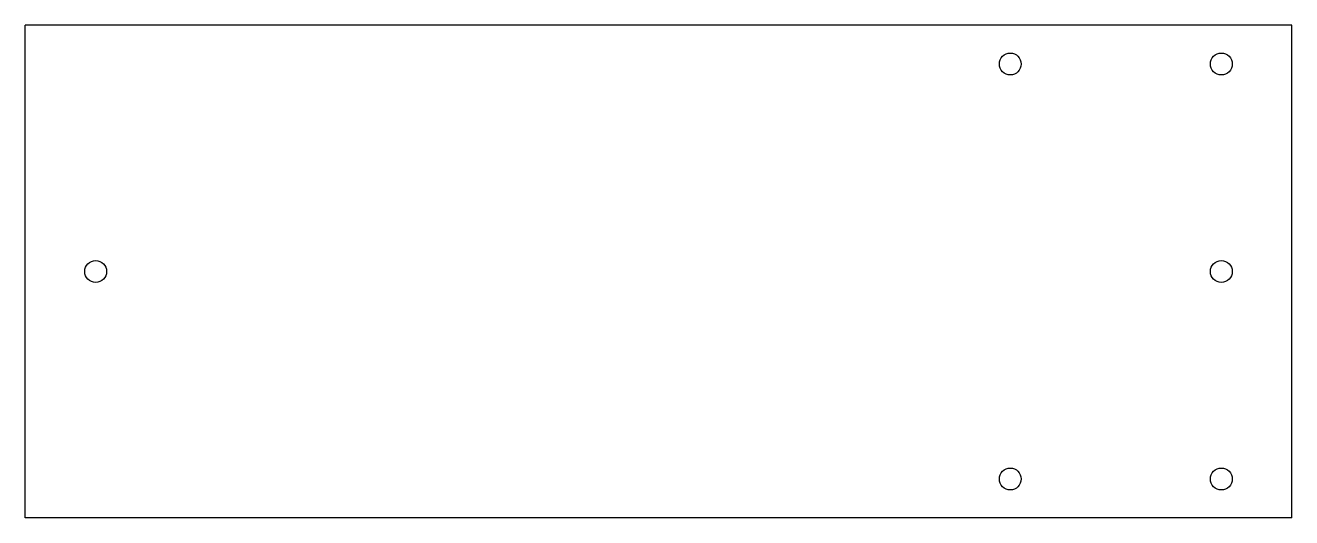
# Model space of a CAD drawing. Extents: x -90 to 90, y -35 to 35.
import ezdxf

# ---------------------------------------------------------------- set-up
doc = ezdxf.new("R2010")
doc.units = 0
doc.layers.add('MODELSKETCH_VISIBLE', color=7, linetype='CONTINUOUS')

msp = doc.modelspace()

# ---------------------------------------------------------------- linework, layer by layer
at = {"layer": 'MODELSKETCH_VISIBLE'}
for p, q in [((-90, -35), (-90, 35)), ((90, 35), (-90, 35)), ((90, -35), (90, 35)), ((90, -35), (-90, -35))]:
    msp.add_line(p, q, dxfattribs=at)
for centre in [(50, 29.5), (80, 29.5), (-80, 0), (80, 0), (50, -29.5), (80, -29.5)]:
    msp.add_circle(centre, 1.55, dxfattribs=at)

doc.saveas('drawing.dxf')
